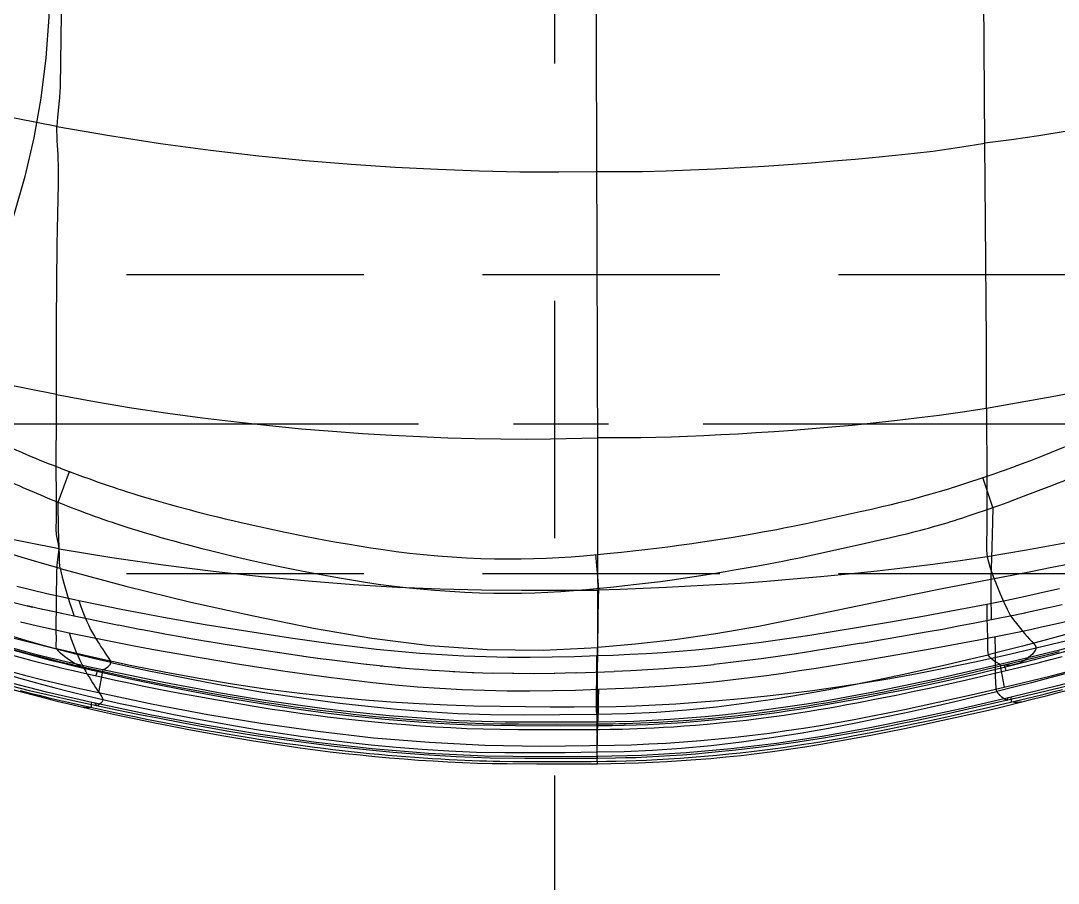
# Model space of a CAD drawing. Header units: inches. Extents: x 143011 to 144494, y -46023 to -44974.
# Drawn here: x 143771.29 to 143799.06, y -45435.7 to -45412.62 of the extents above; entities that cross this region are included whole.
import ezdxf

# ---------------------------------------------------------------- set-up
doc = ezdxf.new("R2010")
doc.units = ezdxf.units.IN
doc.header["$LTSCALE"] = 2
doc.header["$MEASUREMENT"] = 0
for name, pattern in [('CENTER', [50.8, 31.75, -6.35, 6.35, -6.35]), ('DASHED', [0.75, 0.5, -0.25]), ('HIDDEN', [9.525, 6.35, -3.175])]:
    doc.linetypes.add(name, pattern=pattern)
doc.layers.get('0').update_dxf_attribs({"linetype": 'CONTINUOUS'})
for name, color, linetype in [('CAV-COR', 1, 'CONTINUOUS'), ('DEFAULT_2', 8, 'HIDDEN'), ('SP', 3, 'CONTINUOUS'), ('wr2', 41, 'DASHED')]:
    doc.layers.add(name, color=color, linetype=linetype)

# ---------------------------------------------------------------- blocks, each defined once
blk = doc.blocks.new('20151030.171830')
at = {"color": 8, "linetype": 'HIDDEN'}
blk.add_circle((0, 0), 21.5, dxfattribs=at)

msp = doc.modelspace()

# ---------------------------------------------------------------- linework, layer by layer
at = {"linetype": 'CENTER', "ltscale": 0.5}
msp.add_line((143785.577, -45026.419), (143785.577, -45526.419), dxfattribs=at)
at = {"layer": 'CAV-COR', "linetype": 'ByBlock'}
for p, q in [((143797.09, -45415.896), (143797.053, -45409.543)), ((143797.11, -45418.006), (143797.09, -45415.896)), ((143772.251, -45420.67), (143772.271, -45418.615)), ((143772.252, -45422.624), (143772.248, -45421.856)), ((143797.136, -45422.997), (143797.149, -45424.957)), ((143785.472, -45423.812), (143786.727, -45423.781)), ((143797.149, -45424.957), (143797.148, -45425.233)), ((143772.248, -45425.61), (143772.247, -45425.255)), ((143797.142, -45426.207), (143797.139, -45426.609)), ((143772.249, -45428.077), (143772.255, -45427.414)), ((143786.732, -45428.794), (143786.733, -45427.856)), ((143772.245, -45429.013), (143772.249, -45428.077)), ((143771.013, -45429.44), (143771.461, -45429.563)), ((143771.037, -45429.592), (143771.33, -45429.671)), ((143771.33, -45429.671), (143771.592, -45429.74)), ((143771.461, -45429.563), (143771.921, -45429.686)), ((143798.183, -45429.776), (143798.588, -45429.672)), ((143798.588, -45429.672), (143798.865, -45429.599)), ((143798.844, -45429.719), (143799.16, -45429.638)), ((143798.865, -45429.599), (143799.292, -45429.484)), ((143771.592, -45429.74), (143771.91, -45429.821)), ((143771.91, -45429.821), (143772.137, -45429.878)), ((143772.137, -45429.878), (143772.366, -45429.934)), ((143772.366, -45429.934), (143772.526, -45429.973)), ((143797.093, -45430.142), (143798.002, -45429.927)), ((143797.202, -45430.02), (143797.573, -45429.93)), ((143797.573, -45429.93), (143798.183, -45429.776)), ((143798.002, -45429.927), (143798.514, -45429.802)), ((143798.514, -45429.802), (143798.844, -45429.719)), ((143772.526, -45429.973), (143772.696, -45430.012)), ((143772.696, -45430.012), (143772.882, -45430.055)), ((143772.882, -45430.055), (143773.48, -45430.189)), ((143773.174, -45429.995), (143773.757, -45430.129)), ((143773.48, -45430.189), (143773.83, -45430.266)), ((143796.127, -45430.267), (143796.478, -45430.188)), ((143796.478, -45430.188), (143796.837, -45430.107)), ((143796.602, -45430.257), (143797.093, -45430.142)), ((143796.837, -45430.107), (143797.202, -45430.02)), ((143773.83, -45430.266), (143774.187, -45430.342)), ((143774.187, -45430.342), (143774.542, -45430.416)), ((143774.542, -45430.416), (143774.897, -45430.488)), ((143774.897, -45430.488), (143775.261, -45430.559)), ((143794.356, -45430.638), (143795.009, -45430.505)), ((143795.009, -45430.505), (143795.59, -45430.383)), ((143795.203, -45430.565), (143795.645, -45430.471)), ((143795.59, -45430.383), (143796.127, -45430.267)), ((143795.645, -45430.471), (143796.05, -45430.382)), ((143796.05, -45430.382), (143796.602, -45430.257)), ((143796.721, -45430.661), (143797.611, -45430.455)), ((143797.87, -45430.459), (143797.414, -45430.572)), ((143799.035, -45430.421), (143797.792, -45430.721)), ((143771.275, -45430.542), (143771.547, -45430.612)), ((143771.547, -45430.612), (143771.789, -45430.673)), ((143771.789, -45430.673), (143772.017, -45430.729)), ((143772.017, -45430.729), (143772.244, -45430.783)), ((143772.244, -45430.783), (143772.403, -45430.821)), ((143773.07, -45430.69), (143773.493, -45430.788)), ((143773.386, -45430.601), (143773.433, -45430.673)), ((143773.485, -45430.755), (143773.493, -45430.788)), ((143775.261, -45430.559), (143775.646, -45430.632)), ((143775.646, -45430.632), (143776.058, -45430.707)), ((143776.058, -45430.707), (143776.504, -45430.787)), ((143794.196, -45430.77), (143794.718, -45430.666)), ((143794.718, -45430.666), (143795.203, -45430.565)), ((143797.059, -45431.024), (143798.35, -45430.72)), ((143797.454, -45430.629), (143797.414, -45430.572)), ((143797.59, -45430.756), (143797.544, -45430.72)), ((143797.63, -45430.963), (143798.397, -45430.772)), ((143798.35, -45430.72), (143798.682, -45430.639)), ((143798.682, -45430.639), (143798.945, -45430.574)), ((143798.945, -45430.574), (143799.169, -45430.517)), ((143772.403, -45430.821), (143772.573, -45430.86)), ((143772.573, -45430.86), (143772.76, -45430.902)), ((143772.76, -45430.902), (143773.814, -45431.133)), ((143773.19, -45430.997), (143773.152, -45431.003)), ((143773.281, -45430.886), (143773.195, -45430.867)), ((143774.752, -45431.195), (143773.281, -45430.886)), ((143776.504, -45430.787), (143776.981, -45430.87)), ((143776.981, -45430.87), (143777.488, -45430.954)), ((143777.488, -45430.954), (143778.022, -45431.04)), ((143796.463, -45431.16), (143797.059, -45431.024)), ((143773.814, -45431.133), (143774.109, -45431.196)), ((143774.109, -45431.196), (143774.385, -45431.253)), ((143774.385, -45431.253), (143774.659, -45431.308)), ((143774.659, -45431.308), (143775.084, -45431.391)), ((143795.306, -45431.414), (143795.666, -45431.337)), ((143795.666, -45431.337), (143795.998, -45431.264)), ((143795.998, -45431.264), (143796.463, -45431.16)), ((143775.084, -45431.391), (143775.541, -45431.479)), ((143775.541, -45431.479), (143775.871, -45431.54)), ((143775.871, -45431.54), (143776.229, -45431.605)), ((143776.229, -45431.605), (143776.613, -45431.672)), ((143785.733, -45431.488), (143786.716, -45431.485)), ((143786.715, -45431.586), (143786.714, -45431.485)), ((143786.716, -45431.485), (143787.118, -45431.48)), ((143786.778, -45431.586), (143787.062, -45431.582)), ((143787.062, -45431.582), (143787.223, -45431.579)), ((143787.223, -45431.579), (143787.398, -45431.576)), ((143787.398, -45431.576), (143787.587, -45431.57)), ((143787.587, -45431.57), (143787.791, -45431.563)), ((143787.791, -45431.563), (143788.01, -45431.554)), ((143788.01, -45431.554), (143788.245, -45431.543)), ((143788.245, -45431.543), (143788.497, -45431.529)), ((143788.497, -45431.529), (143788.764, -45431.513)), ((143788.764, -45431.513), (143789.047, -45431.493)), ((143789.047, -45431.493), (143789.345, -45431.47)), ((143789.345, -45431.47), (143789.66, -45431.443)), ((143789.66, -45431.443), (143789.992, -45431.412)), ((143794.045, -45431.668), (143794.499, -45431.579)), ((143794.499, -45431.579), (143794.917, -45431.494)), ((143794.917, -45431.494), (143795.306, -45431.414)), ((143776.613, -45431.672), (143777.024, -45431.742)), ((143777.024, -45431.742), (143777.457, -45431.814)), ((143777.457, -45431.814), (143777.921, -45431.887)), ((143786.709, -45432.014), (143786.713, -45432.189)), ((143784.462, -45432.441), (143784.942, -45432.444)), ((143784.942, -45432.444), (143785.807, -45432.444)), ((143785.807, -45432.444), (143786.556, -45432.441)), ((143786.556, -45432.441), (143786.969, -45432.437)), ((143786.713, -45432.189), (143786.713, -45432.283)), ((143786.72, -45432.44), (143786.722, -45432.475)), ((143785.103, -45432.506), (143785.908, -45432.508)), ((143785.908, -45432.508), (143786.724, -45432.505))]:
    msp.add_line(p, q, dxfattribs=at)
for points in [[(143786.668, -45405.232), (143786.728, -45424.347), (143786.728, -45424.873), (143786.728, -45425.37), (143786.728, -45425.844), (143786.73, -45426.71)], [(143772.427, -45408.578), (143772.344, -45414.385), (143772.329, -45414.668), (143772.305, -45414.94), (143772.275, -45415.201), (143772.259, -45415.454)], [(143772.259, -45415.454), (143770.658, -45415.143), (143769.123, -45414.783), (143767.657, -45414.377), (143766.259, -45413.937), (143764.926, -45413.476), (143763.651, -45412.995), (143762.429, -45412.498), (143761.264, -45411.988), (143760.156, -45411.465)], [(143810.028, -45412.035), (143809.017, -45412.522), (143808.023, -45412.965), (143807.048, -45413.364), (143806.098, -45413.726), (143805.172, -45414.053), (143804.267, -45414.348), (143803.383, -45414.612), (143802.522, -45414.847), (143801.682, -45415.057), (143800.864, -45415.248), (143800.07, -45415.42), (143799.295, -45415.576), (143798.539, -45415.706), (143797.803, -45415.806), (143797.09, -45415.896)], [(143772.259, -45415.454), (143773.666, -45415.697), (143775.036, -45415.907), (143776.368, -45416.084), (143777.661, -45416.234), (143778.914, -45416.36), (143780.131, -45416.462), (143781.312, -45416.539), (143782.456, -45416.596), (143783.567, -45416.638), (143784.646, -45416.669), (143785.693, -45416.67), (143786.705, -45416.654)], [(143772.271, -45418.615), (143772.284, -45417.797), (143772.292, -45417.394), (143772.302, -45416.997), (143772.306, -45416.604), (143772.294, -45416.214), (143772.27, -45415.829), (143772.259, -45415.454)], [(143786.705, -45416.654), (143787.311, -45416.657), (143787.931, -45416.656), (143788.563, -45416.641), (143789.216, -45416.615), (143789.882, -45416.584), (143790.541, -45416.55), (143791.189, -45416.512), (143791.83, -45416.468), (143792.45, -45416.421), (143793.044, -45416.373), (143793.618, -45416.323), (143794.171, -45416.273), (143794.701, -45416.222), (143795.209, -45416.168), (143795.702, -45416.11), (143796.18, -45416.042), (143796.643, -45415.966), (143797.09, -45415.896)], [(143797.136, -45422.997), (143797.133, -45421.196), (143797.11, -45418.006)], [(143772.252, -45422.624), (143770.708, -45422.322), (143769.155, -45421.98), (143767.596, -45421.592), (143766.016, -45421.149), (143764.434, -45420.658), (143762.903, -45420.137), (143761.441, -45419.596), (143760.03, -45419.031), (143758.674, -45418.437)], [(143811.648, -45418.642), (143810.25, -45419.288), (143808.799, -45419.894), (143807.298, -45420.455), (143805.757, -45420.973), (143804.171, -45421.452), (143802.516, -45421.894), (143800.788, -45422.3), (143798.994, -45422.67), (143797.136, -45422.997)], [(143772.248, -45421.856), (143772.249, -45421.073), (143772.251, -45420.67)], [(143772.317, -45426.752), (143770.642, -45426.424), (143769.02, -45426.057), (143767.452, -45425.652), (143765.955, -45425.219), (143764.51, -45424.764), (143763.071, -45424.27), (143761.628, -45423.72), (143760.196, -45423.127), (143758.784, -45422.474)], [(143772.242, -45424.436), (143772.244, -45423.973), (143772.246, -45423.731), (143772.252, -45422.624)], [(143772.252, -45422.624), (143773.269, -45422.813), (143774.261, -45422.981), (143775.225, -45423.124), (143776.161, -45423.248), (143777.067, -45423.359), (143777.948, -45423.457), (143778.804, -45423.54), (143779.634, -45423.609), (143780.441, -45423.667), (143781.224, -45423.714), (143781.985, -45423.751), (143782.723, -45423.779), (143783.441, -45423.799), (143784.137, -45423.813), (143784.814, -45423.819), (143785.472, -45423.812)], [(143811.625, -45422.634), (143810.272, -45423.246), (143808.938, -45423.793), (143807.629, -45424.286), (143806.349, -45424.727), (143805.1, -45425.121), (143803.88, -45425.482), (143802.688, -45425.81), (143801.526, -45426.102), (143800.391, -45426.361), (143799.283, -45426.589), (143798.203, -45426.79), (143797.153, -45426.967)], [(143797.136, -45422.997), (143796.495, -45423.094), (143795.871, -45423.182), (143795.264, -45423.26), (143794.674, -45423.331), (143794.101, -45423.394), (143793.543, -45423.449), (143792.999, -45423.5), (143792.471, -45423.545), (143791.956, -45423.585), (143791.454, -45423.621), (143790.966, -45423.653), (143790.49, -45423.682), (143790.026, -45423.707), (143789.575, -45423.73), (143789.135, -45423.749), (143788.706, -45423.764), (143788.289, -45423.776), (143787.883, -45423.782), (143787.487, -45423.782), (143787.102, -45423.78), (143786.727, -45423.781)], [(143772.247, -45425.255), (143772.242, -45424.656), (143772.242, -45424.436)], [(143759.903, -45425.115), (143761.065, -45425.637), (143762.285, -45426.138), (143763.555, -45426.632), (143764.869, -45427.126), (143766.23, -45427.62), (143767.644, -45428.112), (143769.119, -45428.583), (143770.656, -45429.024), (143772.253, -45429.429)], [(143797.148, -45425.233), (143797.144, -45425.747), (143797.142, -45426.207)], [(143772.245, -45426.232), (143772.248, -45425.935), (143772.248, -45425.61)], [(143798.464, -45429.405), (143799.246, -45429.215), (143800.05, -45429.007), (143800.877, -45428.782), (143801.723, -45428.534), (143802.589, -45428.263), (143803.48, -45427.969), (143804.395, -45427.654), (143805.335, -45427.317), (143806.306, -45426.96), (143807.309, -45426.582), (143808.342, -45426.181), (143809.401, -45425.747)], [(143772.317, -45426.752), (143772.302, -45426.632), (143772.274, -45426.504), (143772.253, -45426.37), (143772.245, -45426.232)], [(143797.139, -45426.609), (143797.14, -45426.794), (143797.153, -45426.967)], [(143772.255, -45427.414), (143772.269, -45427.19), (143772.299, -45426.969), (143772.317, -45426.752)], [(143772.317, -45426.752), (143773.731, -45426.989), (143775.108, -45427.186), (143776.444, -45427.349), (143777.737, -45427.492), (143778.987, -45427.613), (143780.201, -45427.708), (143781.378, -45427.778), (143782.517, -45427.824), (143783.623, -45427.851), (143784.694, -45427.862), (143785.731, -45427.863), (143786.733, -45427.856)], [(143786.73, -45426.71), (143786.73, -45427.109), (143786.73, -45427.49), (143786.733, -45427.856)], [(143797.153, -45426.967), (143796.433, -45427.072), (143795.703, -45427.171), (143794.964, -45427.264), (143794.208, -45427.352), (143793.443, -45427.432), (143792.693, -45427.503), (143791.966, -45427.567), (143791.255, -45427.626), (143790.56, -45427.678), (143789.882, -45427.721), (143789.221, -45427.757), (143788.576, -45427.789), (143787.946, -45427.817), (143787.332, -45427.84), (143786.733, -45427.856)], [(143797.153, -45426.967), (143797.226, -45427.239), (143797.314, -45427.492), (143797.408, -45427.732), (143797.503, -45427.961), (143797.597, -45428.177), (143797.687, -45428.372), (143797.773, -45428.529), (143797.855, -45428.652), (143797.935, -45428.754), (143798.084, -45428.934)], [(143797.611, -45430.455), (143798.87, -45430.153), (143800.093, -45429.831), (143801.28, -45429.49), (143802.431, -45429.126), (143803.546, -45428.742), (143804.628, -45428.349), (143805.676, -45427.949), (143806.691, -45427.538), (143807.672, -45427.118)], [(143766.572, -45428.585), (143767.051, -45428.761), (143767.531, -45428.934), (143768.009, -45429.104), (143768.487, -45429.27), (143768.967, -45429.43), (143769.448, -45429.583), (143769.931, -45429.729), (143770.416, -45429.87), (143770.903, -45430.004), (143771.392, -45430.132), (143771.884, -45430.256), (143772.379, -45430.375), (143772.876, -45430.489), (143774.833, -45430.912)], [(143766.702, -45428.633), (143766.806, -45428.675), (143767.429, -45428.915), (143768.028, -45429.14), (143768.607, -45429.349), (143769.167, -45429.545), (143769.711, -45429.729), (143770.236, -45429.899), (143770.744, -45430.056), (143771.235, -45430.204), (143771.713, -45430.341), (143772.179, -45430.468)], [(143786.73, -45429.574), (143786.732, -45429.206), (143786.732, -45428.794)], [(143772.253, -45429.429), (143772.24, -45429.358), (143772.245, -45429.285), (143772.247, -45429.202), (143772.246, -45429.11), (143772.245, -45429.013)], [(143798.084, -45428.934), (143798.153, -45429.018), (143798.22, -45429.097), (143798.285, -45429.171), (143798.346, -45429.237), (143798.399, -45429.297), (143798.444, -45429.351), (143798.464, -45429.405)], [(143803.694, -45429.012), (143802.579, -45429.396), (143801.429, -45429.759), (143800.248, -45430.1), (143799.035, -45430.421)], [(143801.708, -45429.355), (143801.505, -45429.423), (143800.938, -45429.606), (143800.385, -45429.774), (143799.852, -45429.928), (143799.336, -45430.073), (143798.832, -45430.21), (143798.342, -45430.338), (143797.87, -45430.459)], [(143798.397, -45430.772), (143798.736, -45430.685), (143799.085, -45430.593), (143799.441, -45430.498), (143799.806, -45430.398), (143800.18, -45430.293), (143800.565, -45430.183), (143800.96, -45430.069), (143801.365, -45429.949), (143801.783, -45429.823), (143802.212, -45429.69), (143802.652, -45429.549), (143803.104, -45429.4), (143803.566, -45429.243), (143803.625, -45429.222)], [(143768.071, -45429.605), (143768.324, -45429.69), (143768.732, -45429.824), (143769.145, -45429.955), (143769.568, -45430.084), (143769.994, -45430.21), (143770.42, -45430.332), (143770.847, -45430.452), (143771.275, -45430.569), (143771.7, -45430.682), (143772.122, -45430.791), (143772.378, -45430.854)], [(143773.195, -45430.867), (143771.98, -45430.59), (143770.741, -45430.27), (143769.477, -45429.907), (143768.196, -45429.492)], [(143786.725, -45430.984), (143786.103, -45430.988), (143785.461, -45430.987), (143784.8, -45430.982), (143784.12, -45430.975), (143783.421, -45430.962), (143782.7, -45430.938), (143781.957, -45430.902), (143781.193, -45430.853), (143780.406, -45430.791), (143779.594, -45430.715), (143778.759, -45430.624), (143777.9, -45430.515), (143777.016, -45430.384), (143776.109, -45430.233), (143775.179, -45430.063), (143774.225, -45429.877), (143773.25, -45429.665), (143772.253, -45429.429)], [(143772.253, -45429.429), (143772.291, -45429.48), (143772.347, -45429.533), (143772.408, -45429.585), (143772.471, -45429.634), (143772.535, -45429.682), (143772.6, -45429.727), (143772.667, -45429.771), (143772.734, -45429.813), (143772.802, -45429.852), (143772.871, -45429.887), (143772.939, -45429.918), (143773.006, -45429.944), (143773.072, -45429.966), (143773.136, -45429.985), (143773.174, -45429.995)], [(143786.725, -45430.984), (143787.226, -45430.973), (143787.742, -45430.955), (143788.275, -45430.93), (143788.824, -45430.898), (143789.388, -45430.86), (143789.971, -45430.814), (143790.57, -45430.761), (143791.187, -45430.699), (143791.823, -45430.627), (143792.477, -45430.545), (143793.149, -45430.449), (143793.84, -45430.341), (143794.551, -45430.22), (143795.281, -45430.086), (143796.038, -45429.94), (143796.822, -45429.78), (143797.631, -45429.601), (143798.464, -45429.405)], [(143786.725, -45430.984), (143786.729, -45430.747), (143786.73, -45429.574)], [(143798.464, -45429.405), (143798.448, -45429.458), (143798.41, -45429.514), (143798.366, -45429.568), (143798.316, -45429.618), (143798.26, -45429.665), (143798.203, -45429.708), (143798.144, -45429.747), (143798.082, -45429.781), (143798.019, -45429.81), (143797.953, -45429.834), (143797.907, -45429.846)], [(143771.921, -45429.686), (143772.158, -45429.747), (143772.399, -45429.808), (143772.642, -45429.869), (143772.888, -45429.928), (143773.174, -45429.995)], [(143797.662, -45430.008), (143797.652, -45429.978), (143797.643, -45429.952), (143797.633, -45429.929), (143797.628, -45429.916)], [(143773.306, -45430.15), (143773.315, -45430.121), (143773.325, -45430.095), (143773.333, -45430.071)], [(143773.333, -45430.071), (143773.342, -45430.051), (143773.349, -45430.036)], [(143773.757, -45430.129), (143774.175, -45430.221), (143774.604, -45430.312), (143775.043, -45430.403), (143775.493, -45430.493), (143775.956, -45430.582), (143776.429, -45430.669), (143776.911, -45430.755), (143777.402, -45430.839), (143777.902, -45430.92), (143778.41, -45430.999), (143778.925, -45431.073), (143779.448, -45431.142), (143779.977, -45431.204), (143780.509, -45431.26), (143781.047, -45431.311), (143781.6, -45431.357), (143782.176, -45431.4), (143782.769, -45431.435), (143783.361, -45431.46), (143783.947, -45431.475), (143784.533, -45431.483), (143785.733, -45431.488)], [(143772.179, -45430.468), (143772.633, -45430.584), (143773.07, -45430.69)], [(143773.433, -45430.673), (143773.462, -45430.716), (143773.485, -45430.755)], [(143786.713, -45432.189), (143787.444, -45432.175), (143788.202, -45432.143), (143788.974, -45432.089), (143789.771, -45432.014), (143790.583, -45431.918), (143791.379, -45431.806), (143792.151, -45431.682), (143792.91, -45431.55), (143793.639, -45431.411), (143794.328, -45431.271), (143794.989, -45431.132), (143795.629, -45430.991), (143796.249, -45430.849), (143796.844, -45430.709), (143797.414, -45430.572)], [(143797.792, -45430.721), (143796.454, -45431.032), (143795.207, -45431.305), (143793.969, -45431.554), (143792.74, -45431.776), (143791.518, -45431.962), (143790.303, -45432.107), (143789.098, -45432.215), (143787.902, -45432.285), (143786.72, -45432.313)], [(143787.118, -45431.48), (143787.44, -45431.473), (143787.759, -45431.464), (143788.075, -45431.451), (143788.387, -45431.435), (143788.696, -45431.417), (143789.002, -45431.397), (143789.303, -45431.375), (143789.601, -45431.35), (143789.895, -45431.324), (143790.187, -45431.296), (143790.475, -45431.266), (143790.759, -45431.233), (143791.04, -45431.198), (143791.317, -45431.161), (143791.591, -45431.122), (143791.859, -45431.081), (143792.122, -45431.04), (143792.38, -45430.998), (143792.636, -45430.956), (143792.891, -45430.912), (143793.144, -45430.868), (143793.393, -45430.823), (143793.641, -45430.777), (143793.885, -45430.73), (143794.356, -45430.638)], [(143787.177, -45432.007), (143787.639, -45431.995), (143788.102, -45431.976), (143788.565, -45431.951), (143789.027, -45431.92), (143789.489, -45431.884), (143789.951, -45431.842), (143790.411, -45431.794), (143790.871, -45431.741), (143791.329, -45431.683), (143791.786, -45431.619), (143792.241, -45431.551), (143792.694, -45431.478), (143793.146, -45431.4), (143793.596, -45431.319), (143794.045, -45431.233), (143794.493, -45431.144), (143794.939, -45431.052), (143795.385, -45430.958), (143795.831, -45430.861), (143796.721, -45430.661)], [(143790.525, -45431.356), (143790.712, -45431.335), (143790.904, -45431.312), (143791.102, -45431.288), (143791.304, -45431.261), (143791.512, -45431.233), (143791.725, -45431.202), (143791.944, -45431.169), (143792.17, -45431.134), (143792.401, -45431.097), (143792.64, -45431.057), (143792.887, -45431.015), (143793.14, -45430.97), (143793.398, -45430.923), (143793.662, -45430.873), (143794.196, -45430.77)], [(143797.544, -45430.72), (143797.499, -45430.678), (143797.454, -45430.629)], [(143797.797, -45430.851), (143797.801, -45430.845), (143797.803, -45430.831), (143797.803, -45430.811), (143797.801, -45430.786), (143797.797, -45430.755), (143797.792, -45430.721)], [(143772.378, -45430.854), (143772.541, -45430.894), (143772.954, -45430.991)], [(143772.954, -45430.991), (143773.45, -45431.105), (143773.937, -45431.213), (143774.416, -45431.314), (143774.883, -45431.41), (143775.342, -45431.501), (143775.792, -45431.587), (143776.237, -45431.668), (143776.673, -45431.745), (143777.103, -45431.819), (143777.526, -45431.889), (143777.944, -45431.956), (143778.359, -45432.019), (143778.769, -45432.078), (143779.174, -45432.133), (143779.577, -45432.183), (143779.976, -45432.228), (143780.372, -45432.27), (143780.766, -45432.309), (143781.158, -45432.344), (143781.55, -45432.376), (143781.941, -45432.406), (143782.332, -45432.431), (143782.724, -45432.453), (143783.118, -45432.471), (143783.513, -45432.485), (143783.909, -45432.494), (143784.305, -45432.5), (143785.103, -45432.506)], [(143773.152, -45431.003), (143773.113, -45431.007), (143773.075, -45431.007)], [(143773.19, -45430.997), (143773.186, -45430.991), (143773.185, -45430.978), (143773.185, -45430.958), (143773.186, -45430.932), (143773.19, -45430.901), (143773.195, -45430.867)], [(143773.493, -45430.788), (143773.483, -45430.824), (143773.462, -45430.856), (143773.432, -45430.885), (143773.4, -45430.911)], [(143773.493, -45430.788), (143773.956, -45430.889), (143774.926, -45431.091)], [(143774.833, -45430.912), (143776.297, -45431.188), (143777.768, -45431.429), (143779.247, -45431.636), (143780.733, -45431.807), (143782.224, -45431.931), (143783.716, -45432.005), (143785.213, -45432.033), (143787.177, -45432.007)], [(143778.022, -45431.04), (143778.301, -45431.082), (143778.588, -45431.124), (143778.883, -45431.165), (143779.187, -45431.206), (143779.5, -45431.245), (143779.822, -45431.283), (143780.156, -45431.321), (143780.5, -45431.357), (143780.854, -45431.392), (143781.22, -45431.425), (143781.598, -45431.457), (143781.987, -45431.487), (143782.388, -45431.514), (143782.801, -45431.537), (143783.226, -45431.557), (143783.669, -45431.573), (143784.131, -45431.582), (143784.611, -45431.587), (143785.626, -45431.591)], [(143786.723, -45431.249), (143786.724, -45431.135), (143786.725, -45430.984)], [(143786.724, -45432.505), (143787.084, -45432.501), (143787.451, -45432.493), (143787.824, -45432.482), (143788.201, -45432.466), (143788.582, -45432.446), (143788.967, -45432.422), (143789.36, -45432.393), (143789.759, -45432.361), (143790.164, -45432.323), (143790.574, -45432.281), (143790.991, -45432.232), (143791.413, -45432.177), (143791.84, -45432.116), (143792.272, -45432.049), (143792.706, -45431.978), (143793.146, -45431.903), (143793.592, -45431.823), (143794.04, -45431.738), (143794.491, -45431.65), (143794.942, -45431.559), (143795.393, -45431.465), (143795.843, -45431.369), (143796.294, -45431.271), (143796.742, -45431.171), (143797.187, -45431.068), (143797.63, -45430.963)], [(143786.72, -45432.313), (143785.215, -45432.317), (143783.707, -45432.3), (143782.2, -45432.228), (143780.698, -45432.104), (143779.202, -45431.937), (143777.712, -45431.724), (143776.229, -45431.475), (143774.752, -45431.195)], [(143774.926, -45431.091), (143775.432, -45431.193), (143775.953, -45431.294), (143776.488, -45431.394), (143777.037, -45431.491), (143777.601, -45431.586), (143778.181, -45431.677), (143778.778, -45431.764), (143779.391, -45431.847), (143780.024, -45431.924), (143780.674, -45431.996), (143781.342, -45432.06), (143782.034, -45432.116), (143782.748, -45432.161), (143783.485, -45432.191), (143784.251, -45432.206), (143785.046, -45432.207), (143785.864, -45432.2), (143786.713, -45432.189)], [(143786.716, -45431.485), (143786.717, -45431.471), (143786.718, -45431.438), (143786.719, -45431.392), (143786.723, -45431.249)], [(143785.626, -45431.591), (143786.161, -45431.59), (143786.778, -45431.586)], [(143789.992, -45431.412), (143790.165, -45431.395), (143790.525, -45431.356)], [(143777.921, -45431.887), (143778.164, -45431.923), (143778.41, -45431.959), (143778.656, -45431.994), (143778.904, -45432.027), (143779.152, -45432.06), (143779.399, -45432.09), (143779.646, -45432.12), (143779.893, -45432.149), (143780.139, -45432.176), (143780.385, -45432.201), (143780.629, -45432.226), (143780.873, -45432.249), (143781.115, -45432.271), (143781.597, -45432.312)], [(143786.969, -45432.437), (143787.226, -45432.433), (143787.49, -45432.427), (143787.76, -45432.419), (143788.036, -45432.408), (143788.324, -45432.393), (143788.627, -45432.376), (143788.941, -45432.355), (143789.26, -45432.331), (143789.586, -45432.304), (143789.917, -45432.274), (143790.239, -45432.243), (143790.546, -45432.21), (143790.844, -45432.176), (143791.136, -45432.141), (143791.42, -45432.104), (143791.699, -45432.066), (143791.974, -45432.026), (143792.246, -45431.985), (143792.516, -45431.942), (143792.781, -45431.898), (143793.044, -45431.853), (143793.304, -45431.807), (143793.557, -45431.76), (143794.045, -45431.668)], [(143781.597, -45432.312), (143781.836, -45432.33), (143782.071, -45432.347), (143782.305, -45432.363), (143782.535, -45432.377), (143782.758, -45432.39), (143782.97, -45432.401), (143783.174, -45432.41), (143783.373, -45432.418), (143783.566, -45432.424), (143783.754, -45432.429), (143783.937, -45432.434), (143784.117, -45432.437), (143784.462, -45432.441)], [(143786.713, -45432.283), (143786.714, -45432.312), (143786.714, -45432.313)], [(143786.72, -45432.44), (143786.72, -45432.435), (143786.72, -45432.422), (143786.72, -45432.403), (143786.72, -45432.313)]]:
    msp.add_lwpolyline(points, dxfattribs=at)
at = {"layer": 'DEFAULT_2', "color": 8, "linetype": 'HIDDEN'}
for p, q in [((143798.07, -45424.482), (143798.319, -45424.388)), ((143798.319, -45424.388), (143798.586, -45424.285)), ((143772.423, -45424.618), (143772.949, -45424.815)), ((143797.836, -45424.569), (143798.07, -45424.482)), ((143772.292, -45425.505), (143772.601, -45424.684)), ((143772.601, -45424.684), (143772.684, -45424.716)), ((143772.949, -45424.815), (143773.139, -45424.884)), ((143773.139, -45424.884), (143773.339, -45424.957)), ((143796.503, -45425.025), (143797.127, -45424.817)), ((143797.306, -45425.648), (143797.038, -45424.847)), ((143797.127, -45424.817), (143797.314, -45424.754)), ((143797.314, -45424.754), (143797.513, -45424.685)), ((143795.651, -45425.285), (143795.843, -45425.23)), ((143798.239, -45425.303), (143798.888, -45425.056)), ((143772.022, -45425.395), (143772.292, -45425.505)), ((143772.292, -45425.505), (143772.462, -45425.573)), ((143794.59, -45425.564), (143794.828, -45425.505)), ((143794.828, -45425.505), (143795.049, -45425.449)), ((143795.457, -45425.339), (143795.651, -45425.285)), ((143797.686, -45425.511), (143797.898, -45425.432)), ((143797.898, -45425.432), (143798.239, -45425.303)), ((143772.462, -45425.573), (143772.642, -45425.644)), ((143772.642, -45425.644), (143772.835, -45425.719)), ((143772.835, -45425.719), (143773.04, -45425.796)), ((143792.307, -45426.074), (143793.754, -45425.758)), ((143793.754, -45425.758), (143794.056, -45425.69)), ((143794.056, -45425.69), (143794.334, -45425.625)), ((143794.334, -45425.625), (143794.59, -45425.564)), ((143796.863, -45425.802), (143797.134, -45425.709)), ((143797.134, -45425.709), (143797.306, -45425.648)), ((143797.306, -45425.648), (143797.488, -45425.583)), ((143797.488, -45425.583), (143797.686, -45425.511)), ((143796.674, -45425.866), (143796.863, -45425.802)), ((143778.373, -45426.307), (143778.897, -45426.413)), ((143790.616, -45426.395), (143790.962, -45426.335)), ((143794.793, -45426.399), (143795.037, -45426.34)), ((143788.902, -45426.659), (143789.185, -45426.618)), ((143789.185, -45426.618), (143789.596, -45426.558)), ((143789.596, -45426.558), (143790.008, -45426.495)), ((143790.008, -45426.495), (143790.3, -45426.448)), ((143790.3, -45426.448), (143790.616, -45426.395)), ((143794.248, -45426.524), (143794.531, -45426.46)), ((143794.531, -45426.46), (143794.793, -45426.399)), ((143787.073, -45426.872), (143787.367, -45426.842)), ((143787.367, -45426.842), (143787.675, -45426.809)), ((143787.675, -45426.809), (143787.991, -45426.773)), ((143787.991, -45426.773), (143788.304, -45426.736)), ((143788.304, -45426.736), (143788.609, -45426.698)), ((143788.609, -45426.698), (143788.902, -45426.659)), ((143792.486, -45426.913), (143793.254, -45426.741)), ((143786.759, -45427.813), (143786.678, -45426.909)), ((143791.113, -45427.191), (143791.488, -45427.12)), ((143789.312, -45427.495), (143789.727, -45427.43)), ((143789.727, -45427.43), (143790.144, -45427.362)), ((143790.144, -45427.362), (143790.441, -45427.311)), ((143790.441, -45427.311), (143790.762, -45427.255)), ((143790.762, -45427.255), (143791.113, -45427.191)), ((143798.279, -45427.377), (143795.949, -45427.825)), ((143797.26, -45427.286), (143797.255, -45427.574)), ((143798.887, -45427.256), (143798.279, -45427.377)), ((143787.461, -45427.739), (143787.774, -45427.703)), ((143787.774, -45427.703), (143788.095, -45427.664)), ((143788.095, -45427.664), (143788.412, -45427.624)), ((143788.412, -45427.624), (143788.723, -45427.582)), ((143788.723, -45427.582), (143789.023, -45427.539)), ((143789.023, -45427.539), (143789.312, -45427.495)), ((143797.615, -45427.505), (143797.255, -45427.574)), ((143786.754, -45428.101), (143786.759, -45427.813)), ((143786.887, -45427.8), (143787.161, -45427.772)), ((143787.161, -45427.772), (143787.461, -45427.739)), ((143797.253, -45427.957), (143797.257, -45428.658)), ((143798.646, -45427.915), (143799.087, -45427.814)), ((143771.111, -45428.189), (143771.611, -45428.311)), ((143771.874, -45428.373), (143771.467, -45428.277)), ((143786.748, -45428.638), (143786.754, -45428.101)), ((143797.147, -45428.23), (143797.678, -45428.123)), ((143797.147, -45428.23), (143797.149, -45428.6)), ((143799.164, -45428.249), (143798.757, -45428.342)), ((143772.147, -45428.435), (143771.762, -45428.347)), ((143772.429, -45428.497), (143772.069, -45428.417)), ((143772.72, -45428.559), (143772.388, -45428.488)), ((143773.317, -45428.683), (143772.72, -45428.559)), ((143794.57, -45428.705), (143795.428, -45428.555)), ((143797.954, -45428.517), (143797.491, -45428.611)), ((143798.172, -45428.471), (143797.939, -45428.52)), ((143798.383, -45428.425), (143798.153, -45428.475)), ((143798.785, -45428.336), (143798.36, -45428.43)), ((143773.915, -45428.802), (143773.312, -45428.681)), ((143774.514, -45428.918), (143773.905, -45428.8)), ((143786.734, -45429.392), (143786.748, -45428.638)), ((143793.707, -45428.85), (143794.57, -45428.705)), ((143797.149, -45428.6), (143797.158, -45429.134)), ((143775.114, -45429.029), (143774.499, -45428.915)), ((143775.715, -45429.135), (143775.095, -45429.025)), ((143795.522, -45428.986), (143794.658, -45429.136)), ((143797.373, -45429.506), (143797.372, -45429.102)), ((143776.318, -45429.238), (143775.69, -45429.131)), ((143776.927, -45429.337), (143776.286, -45429.233)), ((143777.557, -45429.436), (143776.886, -45429.331)), ((143793.795, -45429.282), (143792.481, -45429.495)), ((143794.658, -45429.136), (143793.788, -45429.283)), ((143797.158, -45429.134), (143797.162, -45429.395)), ((143771.118, -45429.455), (143771.409, -45429.533)), ((143771.409, -45429.533), (143771.67, -45429.601)), ((143771.67, -45429.601), (143771.986, -45429.682)), ((143778.218, -45429.537), (143777.507, -45429.429)), ((143778.927, -45429.641), (143778.16, -45429.528)), ((143779.303, -45429.693), (143778.861, -45429.632)), ((143786.707, -45429.874), (143786.707, -45429.61)), ((143791.615, -45429.625), (143791.167, -45429.688)), ((143792.053, -45429.561), (143791.606, -45429.627)), ((143792.49, -45429.494), (143792.044, -45429.562)), ((143793.89, -45429.73), (143794.764, -45429.583)), ((143794.764, -45429.583), (143795.628, -45429.432)), ((143797.377, -45429.97), (143797.373, -45429.506)), ((143797.794, -45429.771), (143798.427, -45429.62)), ((143798.099, -45429.746), (143798.439, -45429.663)), ((143798.439, -45429.663), (143798.767, -45429.581)), ((143798.767, -45429.581), (143799.081, -45429.5)), ((143771.986, -45429.682), (143772.212, -45429.739)), ((143772.212, -45429.739), (143772.439, -45429.795)), ((143772.439, -45429.795), (143772.598, -45429.833)), ((143772.598, -45429.833), (143772.767, -45429.872)), ((143772.767, -45429.872), (143772.951, -45429.915)), ((143772.926, -45429.841), (143772.98, -45429.943)), ((143772.951, -45429.915), (143773.547, -45430.048)), ((143773.182, -45429.916), (143774.262, -45430.146)), ((143779.697, -45429.746), (143779.235, -45429.684)), ((143780.107, -45429.799), (143779.628, -45429.737)), ((143780.534, -45429.849), (143780.038, -45429.79)), ((143780.978, -45429.897), (143780.465, -45429.841)), ((143781.439, -45429.942), (143780.911, -45429.89)), ((143781.914, -45429.982), (143781.375, -45429.936)), ((143786.704, -45430.959), (143786.707, -45429.874)), ((143790.292, -45429.798), (143789.843, -45429.848)), ((143790.734, -45429.745), (143790.285, -45429.799)), ((143791.175, -45429.687), (143790.727, -45429.746)), ((143796.635, -45430.037), (143797.794, -45429.771)), ((143796.865, -45430.039), (143798.099, -45429.746)), ((143797.494, -45429.84), (143797.611, -45430.455)), ((143773.49, -45429.982), (143773.375, -45430.599)), ((143773.547, -45430.048), (143774.074, -45430.163)), ((143774.074, -45430.163), (143774.429, -45430.239)), ((143782.402, -45430.017), (143781.853, -45429.977)), ((143782.905, -45430.047), (143782.346, -45430.013)), ((143783.419, -45430.07), (143782.855, -45430.045)), ((143783.946, -45430.086), (143783.375, -45430.069)), ((143784.484, -45430.094), (143783.908, -45430.085)), ((143785.031, -45430.095), (143784.453, -45430.094)), ((143785.587, -45430.088), (143785.008, -45430.095)), ((143786.153, -45430.073), (143785.571, -45430.089)), ((143786.145, -45430.074), (143787.175, -45430.035)), ((143795.784, -45430.285), (143796.355, -45430.157)), ((143796.355, -45430.157), (143796.865, -45430.039)), ((143773.175, -45430.274), (143773.217, -45430.341)), ((143773.295, -45430.463), (143773.386, -45430.601)), ((143774.429, -45430.239), (143774.78, -45430.31)), ((143774.78, -45430.31), (143775.138, -45430.381)), ((143775.138, -45430.381), (143775.509, -45430.452)), ((143775.509, -45430.452), (143775.904, -45430.526)), ((143794.397, -45430.576), (143794.904, -45430.473)), ((143794.904, -45430.473), (143795.363, -45430.377)), ((143795.363, -45430.377), (143795.784, -45430.285)), ((143771.7, -45430.682), (143771.724, -45430.688)), ((143775.904, -45430.526), (143776.331, -45430.604)), ((143776.331, -45430.604), (143776.792, -45430.684)), ((143776.792, -45430.684), (143777.282, -45430.768)), ((143777.282, -45430.768), (143777.801, -45430.853)), ((143793.871, -45430.68), (143794.397, -45430.576)), ((143798.016, -45430.735), (143796.879, -45430.994)), ((143797.414, -45430.572), (143797.397, -45430.513)), ((143797.637, -45430.786), (143797.59, -45430.756)), ((143797.684, -45430.811), (143797.711, -45430.74)), ((143798.728, -45430.566), (143798.016, -45430.735)), ((143772.122, -45430.791), (143772.196, -45430.809)), ((143772.995, -45430.999), (143772.954, -45430.991)), ((143773.326, -45430.955), (143773.281, -45430.886)), ((143797.684, -45430.811), (143797.637, -45430.786)), ((143786.705, -45431.176), (143786.707, -45431.256)), ((143786.707, -45431.256), (143786.71, -45431.382)), ((143786.733, -45431.267), (143786.725, -45431.465)), ((143788.881, -45431.356), (143789.17, -45431.334)), ((143789.17, -45431.334), (143789.474, -45431.31)), ((143789.474, -45431.31), (143789.795, -45431.281)), ((143789.795, -45431.281), (143790.133, -45431.248)), ((143785.625, -45431.442), (143786.712, -45431.438)), ((143786.71, -45431.382), (143786.714, -45432.014)), ((143786.712, -45431.438), (143786.911, -45431.436)), ((143786.713, -45431.439), (143786.712, -45431.438)), ((143786.725, -45431.465), (143786.716, -45431.646)), ((143786.911, -45431.436), (143787.136, -45431.433)), ((143787.136, -45431.433), (143787.302, -45431.43)), ((143787.302, -45431.43), (143787.482, -45431.425)), ((143787.482, -45431.425), (143787.676, -45431.419)), ((143787.676, -45431.419), (143787.886, -45431.411)), ((143787.886, -45431.411), (143788.111, -45431.401)), ((143788.111, -45431.401), (143788.352, -45431.389)), ((143788.352, -45431.389), (143788.609, -45431.374)), ((143788.609, -45431.374), (143788.881, -45431.356)), ((143786.709, -45431.811), (143786.708, -45431.957)), ((143786.716, -45431.646), (143786.709, -45431.811)), ((143786.708, -45431.957), (143786.709, -45432.014)), ((143786.714, -45432.313), (143786.715, -45432.338)), ((143786.715, -45432.338), (143786.716, -45432.363)), ((143786.716, -45432.363), (143786.717, -45432.313)), ((143787.205, -45432.356), (143786.716, -45432.363))]:
    msp.add_line(p, q, dxfattribs=at)
for points in [[(143798.586, -45424.285), (143798.727, -45424.229), (143798.874, -45424.171), (143799.027, -45424.108), (143799.186, -45424.043), (143799.351, -45423.973), (143799.523, -45423.9), (143799.701, -45423.822), (143799.887, -45423.738), (143800.08, -45423.65), (143800.272, -45423.561), (143800.462, -45423.471), (143800.652, -45423.38), (143801.677, -45422.883)], [(143770.274, -45423.68), (143770.441, -45423.763), (143770.6, -45423.841), (143770.754, -45423.915), (143770.902, -45423.984), (143771.045, -45424.05), (143771.183, -45424.111), (143771.316, -45424.17), (143771.445, -45424.226), (143771.57, -45424.279), (143771.691, -45424.329), (143771.808, -45424.378), (143771.92, -45424.423), (143772.028, -45424.466), (143772.132, -45424.507), (143772.232, -45424.546), (143772.423, -45424.618)], [(143770.073, -45424.507), (143770.237, -45424.59), (143770.397, -45424.669), (143770.55, -45424.744), (143770.698, -45424.815), (143770.841, -45424.882), (143770.978, -45424.945), (143771.111, -45425.006), (143771.24, -45425.063), (143771.364, -45425.118), (143771.484, -45425.17), (143771.711, -45425.267)], [(143797.513, -45424.685), (143797.618, -45424.648), (143797.836, -45424.569)], [(143798.888, -45425.056), (143799.033, -45424.999), (143799.184, -45424.939), (143799.34, -45424.876), (143799.675, -45424.737)], [(143773.339, -45424.957), (143773.444, -45424.994), (143773.552, -45425.031), (143773.662, -45425.069), (143773.776, -45425.108), (143773.894, -45425.146), (143774.015, -45425.186), (143774.14, -45425.226), (143774.269, -45425.266), (143774.402, -45425.307), (143774.539, -45425.349), (143774.826, -45425.434)], [(143795.843, -45425.23), (143795.938, -45425.201), (143796.034, -45425.173), (143796.129, -45425.144), (143796.223, -45425.115), (143796.317, -45425.085), (143796.503, -45425.025)], [(143771.711, -45425.267), (143771.819, -45425.312), (143772.022, -45425.395)], [(143772.327, -45426.953), (143772.308, -45426.23), (143772.292, -45425.505)], [(143774.826, -45425.434), (143774.976, -45425.477), (143775.291, -45425.567)], [(143795.049, -45425.449), (143795.154, -45425.421), (143795.257, -45425.394), (143795.457, -45425.339)], [(143775.291, -45425.567), (143775.456, -45425.612), (143775.801, -45425.705)], [(143775.801, -45425.705), (143775.982, -45425.753), (143776.36, -45425.849)], [(143797.306, -45425.648), (143797.299, -45426.027), (143797.291, -45426.375), (143797.277, -45426.698), (143797.26, -45427.286)], [(143773.04, -45425.796), (143773.148, -45425.836), (143773.259, -45425.877), (143773.374, -45425.918), (143773.492, -45425.96), (143773.614, -45426.002), (143773.739, -45426.044), (143773.867, -45426.087), (143774, -45426.131), (143774.136, -45426.174), (143774.277, -45426.219), (143774.422, -45426.264), (143774.57, -45426.309), (143774.724, -45426.355), (143774.882, -45426.401), (143775.045, -45426.448), (143775.214, -45426.496), (143775.387, -45426.544), (143775.566, -45426.592), (143775.75, -45426.642), (143775.94, -45426.692), (143776.136, -45426.742), (143776.338, -45426.793), (143776.546, -45426.844), (143776.76, -45426.896), (143776.981, -45426.948), (143777.208, -45427.001), (143777.442, -45427.054), (143777.682, -45427.108), (143777.93, -45427.162), (143778.185, -45427.216), (143778.447, -45427.271), (143778.717, -45427.325), (143778.995, -45427.38), (143779.281, -45427.434), (143779.576, -45427.488), (143779.879, -45427.542), (143780.194, -45427.594), (143780.521, -45427.646), (143780.86, -45427.695), (143781.215, -45427.742), (143781.591, -45427.787), (143781.982, -45427.827), (143782.377, -45427.862), (143782.776, -45427.89), (143783.178, -45427.913), (143783.572, -45427.929), (143783.953, -45427.939), (143784.327, -45427.943), (143784.692, -45427.94), (143785.05, -45427.931), (143785.399, -45427.917), (143785.745, -45427.897), (143786.088, -45427.872), (143786.426, -45427.844), (143786.887, -45427.8)], [(143776.36, -45425.849), (143776.558, -45425.898), (143776.762, -45425.948), (143776.972, -45425.998), (143777.188, -45426.048), (143777.641, -45426.15)], [(143795.037, -45426.34), (143795.153, -45426.311), (143795.265, -45426.283), (143795.375, -45426.254), (143795.481, -45426.226), (143795.585, -45426.198), (143795.687, -45426.169), (143795.787, -45426.141), (143795.886, -45426.112), (143795.985, -45426.083), (143796.083, -45426.054), (143796.182, -45426.024), (143796.281, -45425.993), (143796.38, -45425.962), (143796.479, -45425.93), (143796.674, -45425.866)], [(143773.708, -45429.797), (143773.28, -45429.698), (143772.841, -45429.591), (143772.39, -45429.475), (143771.928, -45429.349), (143771.454, -45429.212), (143770.965, -45429.065), (143770.463, -45428.908), (143769.946, -45428.739), (143769.413, -45428.558), (143768.863, -45428.364), (143768.297, -45428.159), (143767.712, -45427.939), (143767.108, -45427.705), (143766.487, -45427.454), (143765.844, -45427.183), (143765.18, -45426.89), (143764.499, -45426.569), (143763.803, -45426.211)], [(143777.641, -45426.15), (143777.878, -45426.202), (143778.373, -45426.307)], [(143790.962, -45426.335), (143791.144, -45426.303), (143791.523, -45426.233)], [(143791.523, -45426.233), (143791.717, -45426.196), (143791.913, -45426.156), (143792.307, -45426.074)], [(143778.897, -45426.413), (143779.17, -45426.466), (143779.451, -45426.519), (143779.74, -45426.572), (143780.037, -45426.624), (143780.345, -45426.676), (143780.663, -45426.727), (143780.992, -45426.776), (143781.335, -45426.823), (143781.697, -45426.866), (143782.074, -45426.907), (143782.454, -45426.942), (143782.838, -45426.971), (143783.225, -45426.994), (143783.604, -45427.01), (143783.971, -45427.021), (143784.33, -45427.025), (143784.68, -45427.023), (143785.023, -45427.016), (143785.357, -45427.003), (143785.689, -45426.986), (143786.021, -45426.965), (143786.351, -45426.939)], [(143793.254, -45426.741), (143793.778, -45426.627), (143794.248, -45426.524)], [(143798.427, -45429.62), (143798.759, -45429.539), (143799.102, -45429.452), (143799.455, -45429.361), (143799.819, -45429.264), (143800.192, -45429.162), (143800.576, -45429.054), (143800.969, -45428.939), (143801.372, -45428.817), (143801.784, -45428.688), (143802.206, -45428.552), (143802.637, -45428.408), (143803.077, -45428.256), (143803.527, -45428.097), (143803.986, -45427.931), (143804.454, -45427.757), (143804.932, -45427.576), (143805.418, -45427.387), (143805.911, -45427.192), (143806.411, -45426.99), (143806.917, -45426.778), (143807.43, -45426.554)], [(143772.349, -45427.28), (143771.942, -45427.163), (143771.573, -45427.054), (143771.218, -45426.946), (143770.875, -45426.841)], [(143786.351, -45426.939), (143786.804, -45426.898), (143787.073, -45426.872)], [(143805.487, -45426.691), (143804.829, -45427.018), (143804.183, -45427.319), (143803.55, -45427.591), (143802.935, -45427.84), (143802.336, -45428.065), (143801.751, -45428.271), (143801.183, -45428.462), (143800.632, -45428.64), (143800.095, -45428.803), (143799.572, -45428.955), (143799.066, -45429.097), (143798.574, -45429.231), (143798.095, -45429.356), (143797.632, -45429.474), (143797.182, -45429.586)], [(143773.865, -45431.068), (143772.898, -45430.864), (143772.454, -45430.768), (143771.997, -45430.663), (143771.528, -45430.55), (143771.049, -45430.428), (143770.557, -45430.296), (143770.054, -45430.155), (143769.538, -45430.003), (143769.009, -45429.839), (143768.469, -45429.662), (143767.922, -45429.475), (143767.364, -45429.278), (143766.792, -45429.073), (143766.205, -45428.858), (143765.603, -45428.633), (143764.984, -45428.398), (143764.348, -45428.151), (143763.693, -45427.89), (143763.022, -45427.613), (143762.336, -45427.319), (143761.633, -45427.007)], [(143772.349, -45427.28), (143772.333, -45427.118), (143772.327, -45426.953)], [(143791.488, -45427.12), (143791.684, -45427.082), (143791.883, -45427.042), (143792.083, -45427), (143792.286, -45426.956), (143792.486, -45426.913)], [(143799.702, -45427.086), (143799.171, -45427.198), (143798.887, -45427.256)], [(143772.349, -45427.28), (143774.109, -45427.757), (143775.842, -45428.18), (143777.519, -45428.55), (143779.128, -45428.873), (143780.69, -45429.146), (143782.238, -45429.343), (143783.772, -45429.447), (143785.275, -45429.461), (143786.734, -45429.392)], [(143772.349, -45427.28), (143772.4, -45427.508), (143772.462, -45427.733), (143772.526, -45427.952), (143772.592, -45428.164), (143772.656, -45428.366), (143772.72, -45428.559)], [(143797.255, -45427.574), (143797.253, -45427.768), (143797.253, -45427.957)], [(143807.724, -45427.506), (143807.112, -45427.772), (143806.513, -45428.02), (143805.928, -45428.255), (143805.356, -45428.479), (143804.794, -45428.693), (143804.245, -45428.898), (143803.71, -45429.09), (143803.188, -45429.273), (143802.679, -45429.445), (143802.183, -45429.607), (143801.701, -45429.758), (143801.233, -45429.899), (143800.779, -45430.03), (143800.34, -45430.153), (143799.914, -45430.268), (143799.504, -45430.374), (143799.109, -45430.473), (143798.728, -45430.566)], [(143766.119, -45427.761), (143766.599, -45427.94), (143767.066, -45428.112), (143767.521, -45428.277), (143767.965, -45428.436), (143768.398, -45428.587), (143768.819, -45428.731), (143769.231, -45428.867), (143769.635, -45428.994), (143770.03, -45429.113), (143770.415, -45429.225), (143770.791, -45429.331), (143771.159, -45429.431), (143771.517, -45429.524), (143771.866, -45429.613), (143772.207, -45429.696), (143772.54, -45429.774), (143772.865, -45429.847), (143773.182, -45429.916)], [(143771.193, -45427.755), (143771.587, -45427.851), (143771.995, -45427.946), (143772.415, -45428.041), (143772.848, -45428.135)], [(143795.949, -45427.825), (143794.673, -45428.079), (143792.22, -45428.595)], [(143797.678, -45428.123), (143797.932, -45428.07), (143798.178, -45428.018), (143798.646, -45427.915)], [(143772.848, -45428.135), (143773.417, -45428.252), (143773.984, -45428.366), (143774.549, -45428.475), (143775.11, -45428.579), (143775.668, -45428.679), (143776.229, -45428.775), (143776.796, -45428.869), (143777.366, -45428.96), (143778.509, -45429.134)], [(143772.848, -45428.135), (143772.903, -45428.293), (143772.956, -45428.44), (143773.009, -45428.575), (143773.061, -45428.697), (143773.113, -45428.807), (143773.164, -45428.909), (143773.214, -45429.003), (143773.263, -45429.09), (143773.31, -45429.169), (143773.355, -45429.241), (143773.398, -45429.309), (143773.439, -45429.372), (143773.479, -45429.432), (143773.555, -45429.544)], [(143795.428, -45428.555), (143795.857, -45428.478), (143796.286, -45428.397), (143796.716, -45428.315), (143797.147, -45428.23)], [(143797.695, -45429.038), (143798.009, -45428.973), (143798.315, -45428.909), (143798.611, -45428.845), (143798.899, -45428.781), (143799.178, -45428.718), (143799.45, -45428.654), (143799.714, -45428.591), (143799.971, -45428.528), (143800.22, -45428.465), (143800.462, -45428.403), (143800.927, -45428.279)], [(143771.29, -45428.706), (143771.709, -45428.804), (143772.141, -45428.902), (143772.586, -45428.999)], [(143792.22, -45428.595), (143791.037, -45428.829), (143789.895, -45429.031), (143788.795, -45429.191), (143787.741, -45429.309), (143786.734, -45429.392)], [(143797.496, -45428.61), (143796.822, -45428.743), (143796.388, -45428.827), (143795.954, -45428.908), (143795.522, -45428.986)], [(143772.586, -45428.999), (143773.168, -45429.12), (143773.748, -45429.237), (143774.325, -45429.349), (143774.898, -45429.456), (143775.468, -45429.558), (143776.042, -45429.657), (143776.621, -45429.753), (143777.203, -45429.846), (143778.368, -45430.024)], [(143772.586, -45428.999), (143772.646, -45429.172), (143772.704, -45429.331), (143772.761, -45429.477), (143772.817, -45429.611), (143772.871, -45429.732), (143772.926, -45429.841)], [(143786.707, -45429.61), (143787.148, -45429.595), (143787.59, -45429.576), (143788.031, -45429.552), (143788.472, -45429.524), (143788.913, -45429.491), (143789.353, -45429.453), (143789.793, -45429.41), (143790.232, -45429.362), (143790.67, -45429.309), (143791.106, -45429.252), (143791.542, -45429.191), (143791.977, -45429.127), (143792.411, -45429.06), (143793.707, -45428.85)], [(143795.628, -45429.432), (143796.061, -45429.353), (143796.497, -45429.272), (143796.933, -45429.188), (143797.695, -45429.038)], [(143778.509, -45429.134), (143779.081, -45429.217), (143779.656, -45429.295), (143780.233, -45429.367), (143780.811, -45429.435), (143781.392, -45429.493), (143781.976, -45429.543), (143782.562, -45429.584), (143783.149, -45429.616), (143783.738, -45429.638), (143784.329, -45429.65), (143784.922, -45429.654), (143785.515, -45429.648), (143786.11, -45429.634), (143786.707, -45429.61)], [(143786.728, -45430.051), (143786.733, -45429.506), (143786.734, -45429.392)], [(143797.162, -45429.395), (143797.164, -45429.466), (143797.168, -45429.53), (143797.182, -45429.586)], [(143773.555, -45429.544), (143773.59, -45429.596), (143773.652, -45429.688)], [(143786.705, -45431.176), (143787.508, -45431.159), (143788.309, -45431.121), (143789.108, -45431.061), (143789.911, -45430.979), (143790.711, -45430.879), (143791.482, -45430.765), (143792.215, -45430.645), (143792.919, -45430.519), (143793.598, -45430.387), (143794.25, -45430.254), (143794.878, -45430.12), (143795.484, -45429.986), (143796.071, -45429.851), (143796.637, -45429.717), (143797.182, -45429.586)], [(143797.494, -45429.84), (143797.442, -45429.817), (143797.387, -45429.787), (143797.333, -45429.749), (143797.279, -45429.704), (143797.227, -45429.65), (143797.182, -45429.586)], [(143772.98, -45429.943), (143773.033, -45430.037), (143773.084, -45430.123)], [(143773.49, -45429.982), (143773.539, -45429.963), (143773.584, -45429.938), (143773.626, -45429.909), (143773.663, -45429.876), (143773.694, -45429.839), (143773.708, -45429.797)], [(143773.652, -45429.688), (143773.68, -45429.729), (143773.701, -45429.766), (143773.708, -45429.797)], [(143773.708, -45429.797), (143774.228, -45429.91), (143774.769, -45430.023), (143775.329, -45430.138), (143775.907, -45430.253), (143776.504, -45430.366), (143777.123, -45430.477), (143777.765, -45430.586), (143778.429, -45430.689), (143779.12, -45430.788), (143779.836, -45430.881), (143780.579, -45430.966), (143781.353, -45431.043), (143782.157, -45431.109), (143782.992, -45431.158), (143783.864, -45431.186), (143784.774, -45431.194), (143785.721, -45431.188), (143786.705, -45431.176)], [(143786.75, -45430.509), (143787.206, -45430.493), (143787.66, -45430.472), (143788.113, -45430.447), (143788.564, -45430.418), (143789.013, -45430.384), (143789.461, -45430.345), (143789.91, -45430.301), (143790.358, -45430.251), (143790.804, -45430.197), (143791.249, -45430.139), (143791.693, -45430.077), (143792.135, -45430.012), (143792.575, -45429.944), (143793.89, -45429.73)], [(143788.956, -45429.929), (143788.512, -45429.962), (143788.067, -45429.991), (143787.622, -45430.015), (143787.175, -45430.035)], [(143788.96, -45429.929), (143789.405, -45429.891), (143789.849, -45429.847)], [(143797.906, -45429.846), (143797.886, -45429.851), (143797.816, -45429.866), (143797.744, -45429.875), (143797.668, -45429.877), (143797.59, -45429.868)], [(143797.628, -45429.916), (143797.624, -45429.909), (143797.616, -45429.892), (143797.608, -45429.88), (143797.601, -45429.872), (143797.595, -45429.868), (143797.59, -45429.868)], [(143773.084, -45430.123), (143773.131, -45430.201), (143773.175, -45430.274)], [(143773.174, -45429.995), (143773.198, -45430), (143773.258, -45430.01), (143773.317, -45430.013), (143773.374, -45430.01)], [(143773.349, -45430.036), (143773.35, -45430.035), (143773.357, -45430.022), (143773.363, -45430.014)], [(143773.363, -45430.014), (143773.369, -45430.01), (143773.374, -45430.01)], [(143774.262, -45430.146), (143774.682, -45430.232), (143775.126, -45430.321), (143775.593, -45430.412), (143776.079, -45430.504), (143776.584, -45430.595), (143777.107, -45430.686), (143777.646, -45430.773), (143778.201, -45430.858), (143778.77, -45430.939), (143779.35, -45431.015), (143779.942, -45431.086), (143780.543, -45431.151), (143781.152, -45431.21), (143781.766, -45431.262), (143782.387, -45431.307), (143783.01, -45431.343), (143783.634, -45431.368), (143784.259, -45431.381), (143784.88, -45431.386), (143785.494, -45431.386), (143786.71, -45431.382)], [(143778.368, -45430.024), (143778.952, -45430.109), (143779.538, -45430.188), (143780.127, -45430.263), (143780.717, -45430.332), (143781.311, -45430.392), (143781.906, -45430.442), (143782.504, -45430.484), (143783.103, -45430.517), (143783.705, -45430.539), (143784.308, -45430.552), (143784.914, -45430.555), (143785.523, -45430.549), (143786.135, -45430.534), (143786.75, -45430.509)], [(143786.71, -45431.382), (143787.209, -45431.376), (143787.702, -45431.363), (143788.189, -45431.341), (143788.669, -45431.312), (143789.142, -45431.277), (143789.611, -45431.237), (143790.074, -45431.192), (143790.532, -45431.143), (143790.986, -45431.088), (143791.435, -45431.03), (143791.881, -45430.968), (143792.323, -45430.9), (143792.762, -45430.828), (143793.198, -45430.752), (143793.632, -45430.672), (143794.063, -45430.589), (143794.493, -45430.503), (143794.922, -45430.415), (143795.351, -45430.323), (143795.779, -45430.229), (143796.635, -45430.037)], [(143797.397, -45430.513), (143797.39, -45430.445), (143797.385, -45430.369), (143797.382, -45430.286), (143797.38, -45430.194), (143797.377, -45429.97)], [(143773.217, -45430.341), (143773.256, -45430.403), (143773.295, -45430.463)], [(143786.75, -45430.509), (143786.745, -45430.792), (143786.74, -45431.046), (143786.733, -45431.267)], [(143790.133, -45431.248), (143790.309, -45431.23), (143790.49, -45431.21), (143790.676, -45431.189), (143790.866, -45431.166), (143791.062, -45431.142), (143791.263, -45431.116), (143791.469, -45431.088), (143791.68, -45431.057), (143791.897, -45431.025), (143792.121, -45430.99), (143792.351, -45430.953), (143792.588, -45430.914), (143792.833, -45430.872), (143793.085, -45430.827), (143793.342, -45430.78), (143793.871, -45430.68)], [(143773.075, -45431.007), (143773.035, -45431.004), (143772.995, -45430.999)], [(143773.4, -45430.911), (143773.4, -45430.911), (143773.365, -45430.935), (143773.326, -45430.955)], [(143777.801, -45430.853), (143778.07, -45430.895), (143778.347, -45430.937), (143778.632, -45430.979), (143778.925, -45431.02), (143779.227, -45431.06), (143779.538, -45431.099), (143779.858, -45431.137), (143780.189, -45431.174), (143780.531, -45431.21), (143780.884, -45431.245), (143781.248, -45431.278), (143781.623, -45431.31), (143782.009, -45431.339), (143782.408, -45431.366), (143782.817, -45431.39), (143783.238, -45431.41), (143783.677, -45431.424), (143784.137, -45431.434), (143784.614, -45431.44), (143785.625, -45431.442)], [(143786.705, -45431.176), (143786.704, -45431.077), (143786.704, -45430.959)], [(143796.879, -45430.994), (143796.069, -45431.175), (143795.658, -45431.265), (143795.246, -45431.353), (143794.832, -45431.439), (143794.418, -45431.522), (143794.006, -45431.602), (143793.594, -45431.679), (143793.183, -45431.752), (143792.775, -45431.821), (143792.371, -45431.886), (143791.969, -45431.946), (143791.574, -45432.002), (143791.185, -45432.052), (143790.802, -45432.1), (143790.425, -45432.143), (143790.057, -45432.181), (143789.696, -45432.216), (143789.345, -45432.246), (143789.005, -45432.272), (143788.675, -45432.295), (143788.357, -45432.314), (143788.05, -45432.329), (143787.754, -45432.342), (143787.472, -45432.35), (143787.205, -45432.356)], [(143798.069, -45430.854), (143798.026, -45430.861), (143797.982, -45430.866), (143797.937, -45430.868), (143797.891, -45430.866), (143797.845, -45430.861), (143797.797, -45430.851)], [(143786.716, -45432.363), (143784.781, -45432.365), (143783.851, -45432.355), (143782.947, -45432.322), (143782.082, -45432.27), (143781.251, -45432.203), (143780.45, -45432.127), (143779.676, -45432.042), (143778.932, -45431.949), (143778.216, -45431.851), (143777.526, -45431.748), (143776.859, -45431.64), (143776.216, -45431.528), (143775.599, -45431.414), (143775.003, -45431.298), (143774.425, -45431.183), (143773.865, -45431.068)], [(143786.712, -45431.438), (143786.715, -45431.474), (143786.716, -45431.485)], [(143786.713, -45431.453), (143786.713, -45431.444), (143786.713, -45431.439)], [(143786.714, -45431.485), (143786.714, -45431.484), (143786.713, -45431.453)], [(143786.722, -45432.475), (143786.722, -45432.487), (143786.723, -45432.497), (143786.724, -45432.502), (143786.724, -45432.505)]]:
    msp.add_lwpolyline(points, dxfattribs=at)
at = {"layer": 'wr2', "linetype": 'HIDDEN', "ltscale": 0.5}
for p, q in [((143818.577, -45419.419), (143752.577, -45419.419)), ((143818.577, -45427.419), (143752.577, -45427.419))]:
    msp.add_line(p, q, dxfattribs=at)
at = {"layer": 'wr2', "linetype": 'CENTER', "ltscale": 0.2}
msp.add_line((143822.577, -45423.419), (143700.577, -45423.419), dxfattribs=at)

# ---------------------------------------------------------------- block references
at = {"layer": 'SP', "linetype": 'ByBlock', "ltscale": 0.3}
msp.add_blockref('20151030.171830', (143750.577, -45411.419), dxfattribs=at)

doc.saveas('drawing.dxf')
